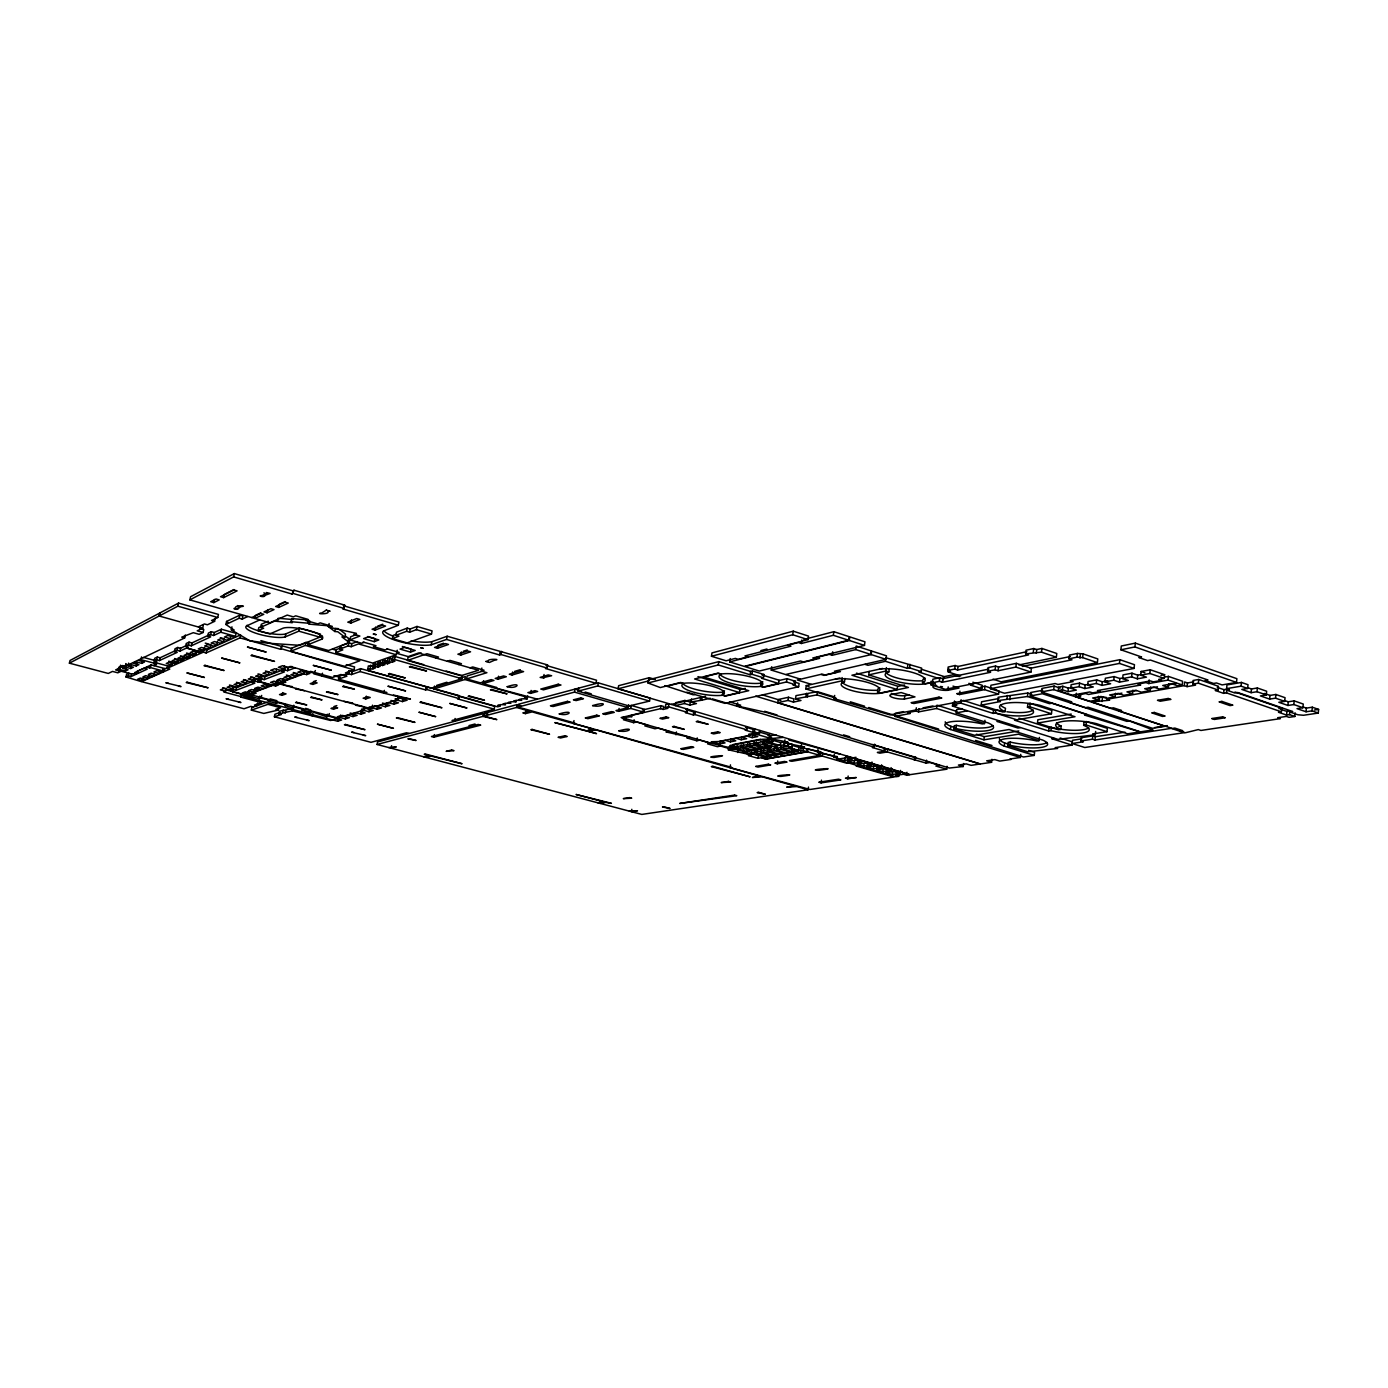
<?xml version="1.0" encoding="UTF-8"?>
<svg xmlns="http://www.w3.org/2000/svg" width="1388" height="1388" viewBox="0 0 1388 1388"><rect width="100%" height="100%" fill="white"/><g stroke="black" fill="none" stroke-linecap="round" stroke-linejoin="round"><path stroke-width="1.5" d="M1312.302 707.203L1318.6 709.407L1318.288 713.068L1311.99 710.864L1312.302 707.203L1306.368 708.106L1302.759 706.839M1234.973 692.022L1281.714 708.192L1281.402 711.836L1226.489 692.89L1223.626 693.358L1215.246 690.478L1218.091 689.992L1218.456 686.297L1198.729 679.461L1193.073 680.467L1192.691 684.163L1195.519 685.152L1187.104 686.626L1184.276 685.655L1106.895 699.274L1109.654 700.194L1091.731 701.946L1110.851 708.244L1113.384 707.811L1121.521 710.5L1118.988 710.916L1172.27 728.474L1174.838 728.075L1182.697 730.678L1180.112 731.06L1185.335 732.777L1198.312 729.585L1200.932 730.452L1280.413 718.62L1277.741 717.7L1286.364 716.416L1289.053 717.336L1294.848 716.468L1295.16 712.859M1311.99 710.864L1306.056 711.766L1297.017 708.626L1302.95 707.724L1303.263 704.046L1294.189 700.871L1288.272 701.79L1284.629 700.524M1306.056 711.766L1306.368 708.106M1302.95 707.724L1293.859 704.549L1287.943 705.468L1278.816 702.293L1284.715 701.374L1285.045 697.678L1275.867 694.468L1269.985 695.423L1264.451 693.48M1294.848 716.468L1289.487 714.629L1286.572 715.063L1286.902 711.437L1280.846 709.337M1287.943 705.468L1288.272 701.79M1289.487 714.629L1289.799 711.003L1286.902 711.437M1293.859 704.549L1294.189 700.871M1247.76 687.667L1251.49 688.969L1257.355 687.98L1266.637 691.224L1266.29 694.937L1260.425 695.909L1269.638 699.101L1269.985 695.423M1269.638 699.101L1275.537 698.164L1275.867 694.468M1318.288 713.068L1303.488 715.271L1297.867 714.768L1289.782 711.975L1292.714 711.541L1237.784 692.508L1234.886 692.994L1226.506 690.096L1226.94 684.926L1241.445 682.428L1248.02 684.718L1247.656 688.448L1241.809 689.437L1251.143 692.681L1257.008 691.71L1257.355 687.98M1226.506 690.096L1229.386 689.61L1226.576 688.639L1241.098 686.158L1241.445 682.428M1251.143 692.681L1251.49 688.969M1223.626 693.358L1223.99 689.68L1226.836 689.194L1226.489 692.89M1236.535 682.41L1236.881 678.68L1135.332 643.112L1121.296 646.01L1120.879 649.792L1141.595 656.992L1138.802 657.53L1147.598 660.584L1150.409 660.046L1207.976 680.016L1205.131 680.519L1213.598 683.451L1216.461 682.965L1222.082 684.909L1236.535 682.41L1134.916 646.929L1120.879 649.792M1192.691 684.163L1198.347 683.174L1198.729 679.461M1168.765 683.746L1168.401 687.407L1162.745 685.481L1171.94 683.833L1177.597 685.776L1182.246 684.961L1182.611 681.265L1168.418 676.39L1164.567 677.101M1184.276 685.655L1184.641 681.976L1187.469 682.948L1193.784 681.82M1187.104 686.626L1187.469 682.948M1076.342 693.237L1075.96 696.741L1080.957 695.839L1078.164 694.92L1085.711 693.549L1088.504 694.468L1140.693 685.03L1137.848 684.076L1145.967 682.601L1148.796 683.573L1168.037 680.085L1168.418 676.39M1072.56 687.355L1068.378 688.136L1062.792 686.279L1058.645 687.06L1058.229 690.582L1072.178 695.18L1089.788 691.97L1092.582 692.89L1100.25 691.502L1097.457 690.565L1150.444 680.918L1153.289 681.872L1161.53 680.38L1158.685 679.409L1164.22 678.402L1164.601 674.689L1150.253 669.762L1141.075 671.497L1140.693 675.193L1146.436 677.153L1137.345 678.836L1131.619 676.876L1122.632 678.559L1123.031 674.898L1132.001 673.197L1137.726 675.158L1141.37 674.481M1137.345 678.836L1137.726 675.158M1148.796 683.573L1149.177 679.912M1140.693 675.193L1149.854 673.475L1150.253 669.762M1132.92 690.148L1132.539 693.74L1126.952 691.866L1135.766 690.287L1141.37 692.178L1150.27 690.599L1150.652 686.991M1131.619 676.876L1132.001 673.197M1134.916 646.929L1135.332 643.112M1134.065 668.426L1134.464 664.696L1119.873 659.682L990.945 685.238L990.512 688.708L1004.496 693.237L1055.14 683.538L1057.986 684.475L1073.132 681.577L1070.287 680.641L1134.065 668.426L1119.457 663.429L990.512 688.708M1095.653 731.459L1095.271 734.773L1092.686 733.94L1106.999 731.702L1107.364 728.353L1086.422 721.587L1084.028 721.986L1083.664 725.334A25.019 5.934 6.4 0 1 1082.935 732.985A25.019 5.934 6.4 0 1 1050.959 730.643L1048.669 731.008L1014.524 720.181L1051.445 713.779L1051.844 710.396L1030.226 703.421L1027.883 703.837L1027.484 707.238A25.262 6.159 6.7 0 1 1027.571 715.288A25.262 6.159 6.7 0 1 995.422 712.998L993.183 713.397L960.687 703.091L954.094 704.341L954.51 701.009M1114.148 676.581L1105.369 678.229L1104.969 681.855L1113.749 680.207L1114.148 676.581L1119.838 678.506L1123.395 677.83M1098.533 696.29L1098.134 699.812L1092.616 697.991L1101.066 696.481L1106.6 698.32L1115.154 696.811L1115.553 693.254M1119.457 663.429L1119.873 659.682M1113.749 680.207L1119.457 682.133L1119.838 678.506M992.975 679.166L1001.13 681.82L1097.388 662.649L1097.804 658.936L1083.074 653.887L1077.435 653.436L1069.489 655.084L1069.055 658.797L1072.004 659.803L1030.191 668.322M1096.676 679.877L1088.071 681.508L1087.671 685.082L1096.277 683.486L1096.676 679.877L1102.332 681.786L1107.555 680.797M1092.79 735.918L1081.165 737.722L1080.801 740.984L1092.425 739.197L1092.79 735.918L1095.358 736.733L1124.991 732.153M1092.425 739.197L1094.993 740.012L1095.358 736.733M1099.279 700.61L1099.66 697.106L1106.219 697.349M1096.277 683.486L1101.933 685.377L1102.332 681.786M1102.037 701.53L1102.419 698.025M1047.09 742.493A25.956 6.003 6.8 0 1 1010.238 742.077L1008.104 742.407L1007.723 745.564L1027.814 751.793L1057.673 748.427L1055.158 747.646L1072.022 745.096L1072.49 740.272L1081.842 738.832M1079.552 683.104L1071.12 684.7L1070.721 688.24L1079.153 686.678L1079.552 683.104L1085.173 684.978L1088.591 684.353M1069.055 658.797L1077.019 657.166L1082.657 657.617L1083.074 653.887M1079.153 686.678L1084.774 688.552L1085.173 684.978M1083.664 725.334L1086.041 724.935L1086.422 721.587M1071.224 714.057L1037.86 719.765L1037.461 723.079L1058.471 729.758L1060.779 729.394L1061.161 726.08A27.309 6.524 6.3 0 1 1056.494 722.922M1058.229 690.582L1062.375 689.801L1067.979 691.658L1068.378 688.136M1077.019 657.166L1077.435 653.436M1079.985 658.172L1080.402 654.442M1018.879 664.973L1056.337 657.201L1056.771 653.488L1041.902 648.439L1036.715 649.549L1033.73 648.543L1026.027 650.209L1025.576 653.904L1028.56 654.91L957.599 670.005L954.701 669.051L947.726 670.543L948.178 667.021L955.152 665.511L958.05 666.466L1026.912 651.666M1048.669 731.008L1049.05 727.728L1051.341 727.364A25.001 5.968 6.4 0 0 1088.747 727.85M1054.117 686.106L1041.868 688.431L1041.451 691.918L1053.718 689.628L1054.117 686.106L1060.189 688.101M1050.959 730.643L1051.341 727.364M1062.375 689.801L1062.792 686.279M1025.576 653.904L1041.468 652.152L1041.902 648.439M903.536 711.61L895.416 713.172L894.982 716.381L1023.581 756.998L1034.251 755.402L1034.615 752.279L1028.612 750.422M1034.251 755.402L1004.235 746.119A25.817 5.882 6.8 0 1 1005.172 738.798A25.817 5.882 6.8 0 1 1036.767 740.984L1038.987 740.637L1039.369 737.427M1027.831 693.046L998.163 697.244L997.746 700.645L1027.432 696.498L1027.831 693.046L1031.839 694.347M991.934 759.271L991.57 762.307L986.677 760.815L994.832 759.6L999.742 761.092L1011.123 759.409L1009.891 759.028L1020.371 757.466L1020.735 754.378M931.209 681.126L930.741 684.666L945.315 689.333L1030.937 672.07L1031.371 668.339L1016.346 663.325L998.545 667.038L995.543 666.049L988.048 667.628L987.579 671.324L990.581 672.295L942.331 682.271L939.398 681.317L932.424 682.775L932.892 679.218L939.867 677.743L942.799 678.697L988.933 669.051M1033.297 652.256L1033.73 648.543M1030.295 695.961L1042.336 693.722L1126.9 721.378L1129.398 720.979L1152.977 729.914L1140.502 731.84L1030.295 695.961L1030.694 692.508L1042.752 690.235M1027.484 707.238L1029.827 706.804L1030.226 703.421M1036.281 653.262L1036.715 649.549M998.978 698.494L981.576 701.773L981.16 705.139L1002.813 712.027L1005.086 711.628L1005.485 708.279A27.569 6.767 6.6 0 1 1000.505 704.983M1006.994 698.91L1007.41 695.492M1004.235 746.119L1004.617 742.962A25.817 5.916 6.8 0 1 999.429 738.642M1009.753 699.795L1010.169 696.377M987.579 671.324L995.075 669.762L998.093 670.751L1015.877 667.073L1016.346 663.325M1007.723 745.564L1009.857 745.235L1010.238 742.077M984.942 720.285L984.526 723.547L982.357 723.929A26.077 6.09 7.1 0 0 950.641 721.812A26.077 6.09 7.1 0 0 950.468 729.481L983.936 739.839L984.318 736.681L1018.827 730.956M995.075 669.762L995.543 666.049M998.093 670.751L998.545 667.038M993.183 713.397L993.582 710.083L995.821 709.667A25.262 6.194 6.7 0 0 1001.147 710.864M995.821 709.667L995.422 712.998L1016.779 719.782M834.674 695.423L834.205 698.667L890.194 714.907L998.527 694.139L998.944 690.704M998.527 694.139L984.578 689.645L959.507 694.555L956.731 693.67L981.784 688.726L982.201 685.273L972.832 682.237M984.578 689.645L985.012 686.192L996.966 690.062M956.384 725.317L954.302 725.698L953.886 728.891L955.985 728.527L956.384 725.317A26.216 6.211 7.1 0 0 993.166 725.56M960.687 703.091L961.121 699.743M737.653 702.866L737.184 705.971L766.922 712.582L949.409 768.032L963.237 766.506L963.619 763.521M960.635 675.973L948.299 671.966L948.75 668.461M933.742 685.846A9.248 2.325 7.1 0 0 936.31 688.986A9.248 2.325 7.1 0 0 947.761 690.322L948.195 686.921M954.701 669.051L955.152 665.511M1095.271 734.773L1057.968 739.37L952.446 706.041L952.862 702.71L955.777 702.154M957.599 670.005L958.05 666.466M950.468 729.481L950.867 726.306A26.06 6.125 7.1 0 1 945.245 721.795M655.344 679.495L649.341 677.691L618.632 685.689L618.128 688.778L910.233 774.625L946.668 769.23L947.032 766.28M955.985 728.527A26.216 6.177 7.1 0 0 987.666 730.609A26.216 6.177 7.1 0 0 988.117 722.922L956.211 712.894L956.627 709.615L962.075 708.591M959.507 694.555L959.941 691.155M872.792 744.506L885.197 748.219L884.798 751.203L877.372 752.452L879.853 753.181L887.279 751.949L926.178 763.122L926.559 760.156M939.398 681.317L939.867 677.743M894.982 716.381L910.285 713.467L907.613 712.634L915.907 711.055L918.596 711.888L936.536 708.487L936.969 705.191L956.957 711.489M942.331 682.271L942.799 678.697M943.267 679.912L943.701 676.442L921.406 669.242M899.025 773.48L898.661 776.343L895.59 775.458L903.519 774.261L906.59 775.163L906.971 772.301M915.907 711.055L916.34 707.793M939.208 678.611L918.908 672.07L921.164 671.584L921.615 668.096L885.926 657.773L885.44 661.295L867.968 665.303L865.054 664.366M918.596 711.888L919.012 708.643M933.309 681.976L925.345 683.642L922.517 682.74L922.968 679.305A27.847 7.131 7.4 0 0 924.981 678.038M914.276 759.999L914.675 757.033L887.678 748.965L883.965 749.589M915.23 759.843L915.612 756.876M892.449 768.9L886.533 769.82L886.151 772.682L892.293 774.487L892.675 771.624M885.44 661.295L907.336 668.339L907.804 664.852M904.386 699.032L914.987 696.897L901.142 692.543L890.593 694.711A8.953 2.203 7.5 0 0 893.299 697.713A8.953 2.203 7.5 0 0 904.386 699.032L904.82 695.718L909.071 694.85M907.336 668.339L909.574 667.854L910.042 664.349M892.293 774.487L900.205 773.289L900.586 770.409M891.113 767.616L890.714 770.514L882.837 771.711L876.661 769.906L877.043 767.044L882.942 766.107M867.517 764.233L867.118 767.113L873.33 768.935L881.172 767.703L881.571 764.823M882.837 771.711L883.219 768.848M887.279 751.949L887.678 748.965M835.42 678.94A26.927 6.68 7.8 0 1 868.957 682.844A26.927 6.68 7.8 0 1 877.528 692.144L880.304 693.011L897.151 689.506L897.602 686.158L856.5 673.145M857.923 761.422L857.524 764.32L863.77 766.141L864.169 763.261M877.528 692.144L877.997 688.812A26.91 6.714 7.8 0 0 879.819 687.598M863.77 766.141L871.595 764.892L871.976 761.995M811.373 684.353L797.285 679.981L822.112 674.082L824.975 674.967L837.276 672.156L834.396 671.237L885.978 659.352L886.464 655.83L871.681 651.041L871.196 654.581L785.573 674.533L771.242 670.074L771.745 666.743M884.798 751.203L872.375 747.507L874.232 747.195L874.648 744.176M869.218 671.462L868.749 674.88L885.943 671.046L886.412 667.593M873.33 768.935L873.711 766.055M932.146 682.532L925.917 683.816A23.683 6.02 7.4 0 1 894.323 680.693A23.683 6.02 7.4 0 1 888.823 671.966L889.292 668.513M855.667 760.225L861.948 762.064L854.158 763.331L847.894 761.491L848.294 758.594M848.623 759.982L848.224 762.862L846.472 763.157L822.251 756.078L791.854 761.283L789.442 760.589L819.822 755.367L820.221 752.47L807.99 748.895L807.573 751.793L766.003 759.115L761.179 757.744L757.969 758.299L748.306 755.54L751.498 754.968L728.023 749.728L731.181 749.138L720.528 746.067L717.388 746.675L707.533 743.847L713.779 742.459L711.298 741.747L718.533 741.539L751.082 735.137L748.548 734.391L753.563 733.402L759.479 733.489L759.93 730.522M864.464 645.403L864.95 641.811L849.82 636.884L849.317 640.475L744.87 666.604L759.288 671.046L800.477 661L803.392 661.92L815.71 658.936L812.761 657.999L864.464 645.403L849.317 640.475M847.773 778.824L856.275 777.54L845.448 778.165L847.773 778.824L848.172 776.031M854.158 763.331L854.557 760.433M858.235 762.793L857.836 765.673L856.084 765.968L894.011 777.037L810.019 789.477L730.071 767.599L730.487 764.875M847.669 756.408L845.899 756.703L848.328 757.414L839.532 758.889L833.858 757.223L834.257 754.326M868.749 674.88L908.429 687.459L880.86 693.185A22.885 5.673 7.7 0 1 850.41 690.131A22.885 5.673 7.7 0 1 844.477 681.786L844.945 678.437M898.661 776.343L895.78 776.777L836.877 759.548L837.276 756.668L817.567 752.452L817.966 749.537M855.754 649.584L856.24 646.045L871.144 650.868L870.658 654.407L855.754 649.584L832.21 655.292L829.261 654.355L816.664 657.409L819.614 658.346L771.242 670.074M836.877 759.548L844.511 760.503L844.91 757.605M822.251 756.078L822.668 753.181L834.778 756.738M821.071 782.884L840.885 779.883L838.56 779.206L818.781 782.225L821.071 782.884L821.47 780.143M840.018 678.021L806.272 685.603L805.786 688.882L841.649 680.901L842.117 677.552M730.175 658.554L729.672 661.903L744.176 666.379L848.589 640.25L849.092 636.658L833.841 631.679L803.878 639.452M747.455 753.649L754.552 754.187L765.204 757.241L761.977 757.813L765.829 758.924L806.914 751.689L807.33 748.774M817.428 691.658L795.983 695.631L795.515 698.823L816.959 694.902L817.428 691.658L833.858 696.724M377.068 744.471L482.868 716.399L483.371 713.64L377.553 741.955L377.068 744.471L641.811 814.426L808.111 789.772L808.493 787.083M729.672 661.903L790.952 646.166L787.95 645.212L798.326 642.523L801.362 643.494L833.321 635.288L833.841 631.679M832.21 655.292L832.713 651.805M789.911 747.768L792.114 747.369L792.548 744.454L788.575 743.291L788.158 746.206L746.97 753.511L743.066 752.383L743.5 749.555M776.898 747.317L776.465 750.197L787.239 753.337L791.611 752.556L792.028 749.676M807.99 639.642L808.51 636.103L793.259 631.176L711.975 652.915L711.454 656.264L726.098 660.792L735.362 658.398L738.295 659.317L747.906 656.854L744.957 655.934L807.99 639.642L792.721 634.75L711.454 656.264M783.578 746.085L783.144 748.982L793.971 752.14L794.387 749.242M805.942 696.568L806.411 693.341M793.971 752.14L798.378 751.359L798.794 748.444M807.313 696.984L807.781 693.757M817.567 752.452L821.037 751.845L801.119 747.646L801.535 744.731M800.755 750.925L801.171 748.028L803.392 747.629L802.975 750.526L800.755 750.925L788.991 747.664M792.721 634.75L793.259 631.176M667.212 686.14L680.866 682.723L683.677 683.573A23.561 5.621 8.9 0 0 692.768 691.918A23.561 5.621 8.9 0 0 722.61 695.249L725.369 696.082L748.757 690.686L703.699 677.014L718.186 673.388L721.049 674.273A24.29 5.951 8.6 0 0 729.897 682.983A24.29 5.951 8.6 0 0 760.763 686.401L763.574 687.251L786.458 681.976L786.944 678.663L795.428 681.282L794.942 684.596L792.999 685.03L798.621 686.765L799.106 683.469L793.485 681.734L795.428 681.282M777.28 763.782L787.048 762.116L784.654 761.422L774.886 763.105L777.28 763.782L777.696 760.971M780.299 745.529L780.733 742.615L784.116 741.973L783.682 744.905L780.299 745.529L763.105 740.672L762.671 743.586L773.584 746.761L777.939 745.963L767.009 742.771L762.671 743.586M776.465 750.197L780.802 749.416L781.236 746.518M788.02 700.454L788.488 697.262L793.919 698.927L793.45 702.102L788.02 700.454L777.835 702.658L778.304 699.5L788.488 697.262M770.271 748.531L769.854 751.411L780.594 754.517L781.01 751.654M801.119 747.646L804.572 747.022L784.55 742.806L784.966 739.856M801.362 643.494L801.865 639.972M788.089 743.135L787.655 746.067L783.682 744.905M787.239 753.337L787.673 750.457M757.223 750.925L756.807 753.771L761.006 753.007L761.439 750.162M763.296 752.591L767.547 751.828L778.269 754.916L774.001 755.679L763.296 752.591L763.712 749.728M748.861 745.981L760.364 749.208L764.632 748.41L765.048 745.529M767.009 742.771L767.425 739.856M756.495 741.938L756.061 744.836L766.939 747.993L767.373 745.096M766.003 759.115L766.263 756.096L782.693 753.181M769.681 735.05L767.998 735.38L770.514 736.108L770.08 739.058L767.564 738.312L769.247 738L769.681 735.05L758.854 731.875M767.547 751.828L767.963 748.947L771.537 749.988M756.807 753.771L767.477 756.842L767.894 754.014M784.55 742.806L787.968 742.164L770.34 738.642L770.774 735.692L775.892 734.703M778.564 683.486L779.05 680.189L762.012 674.95L763.921 674.481L763.417 677.795L761.526 678.246L778.564 683.486L763.383 686.991L760.572 686.14A24.221 5.916 8.6 0 0 751.932 677.379A24.221 5.916 8.6 0 0 720.84 674.013L717.978 673.128L694.607 678.975L739.457 692.525L739.943 689.333L697.956 676.598M766.939 747.993L771.242 747.195L771.676 744.298M769.351 742.337L772.717 741.695L773.151 738.763L769.143 737.601M769.854 751.411L774.14 750.63L774.573 747.75L778.148 748.791M774.001 755.679L774.417 752.834M743.465 744.419L743.031 747.282L747.23 746.501L747.664 743.621M746.97 753.511L747.82 748.739M749.936 743.187L749.503 746.067L753.753 745.269L764.632 748.41M752.712 732.326L753.146 729.359L754.829 729.03L754.395 731.996L752.712 732.326L745.061 730.088L746.727 729.758L747.178 726.774L745.512 727.121L753.146 729.359M770.08 739.058L762.515 739.284L729.828 745.547L732.291 746.258L727.52 747.178L711.142 743.222L714.803 742.511L719.765 743.933L725.057 742.892L720.077 741.47L725.404 740.429L730.383 741.869L735.779 740.81L730.765 739.37L736.178 738.312L741.192 739.769L746.675 738.694L741.643 737.236L747.143 736.161L752.192 737.618L753.146 732.118M760.572 686.14L761.075 682.879A24.221 5.951 8.6 0 0 762.827 681.786M760.763 686.401L761.266 683.139A24.29 5.986 8.6 0 1 735.484 681.092A24.29 5.986 8.6 0 1 719.557 673.492M751.342 754.76L751.758 751.932M753.753 745.269L754.187 742.372L757.813 743.43M743.031 747.282L753.84 750.405L754.274 747.542M754.552 754.187L754.968 751.342M753.84 750.405L758.074 749.624L758.49 746.761M757.969 758.299L758.386 755.488L761.596 754.916M760.364 749.208L760.78 746.328L755.367 744.749M772.717 741.695L768.709 740.533L728.388 748.184L732.326 749.312L732.743 746.466L738.399 747.108M732.326 749.312L734.391 748.913L734.807 746.067M736.612 748.496L740.776 747.716L751.567 750.821L747.386 751.602L736.612 748.496L737.045 745.651M737.791 752.522L738.208 749.694L734.304 748.566M750.578 671.428L718.793 661.625L648.508 679.825L647.988 682.983L718.273 664.956L750.075 674.741L750.578 671.428L752.47 670.959L763.921 674.481M741.192 739.769L741.643 736.855M740.776 747.716L741.209 744.853M750.075 674.741L751.966 674.273L752.47 670.959M719.765 743.933L720.199 741.071M730.383 741.869L730.834 738.971M718.273 664.956L718.793 661.625M739.457 692.525L725.161 695.839L722.419 695.006L722.905 691.831A23.492 5.621 8.9 0 0 724.519 690.79M722.61 695.249L723.096 692.091A23.561 5.639 8.9 0 1 700.871 690.617A23.561 5.639 8.9 0 1 683.486 684.232M693.271 714.924L693.74 711.923L695.388 711.558L694.902 714.56L693.271 714.924L685.394 712.617L687.008 712.252L687.494 709.233L685.863 709.598L693.74 711.923M700.333 699.83L700.819 696.724L702.172 697.123L701.686 700.229L691.085 701.981L691.571 698.893M628.625 704.688L628.122 707.654L615.994 710.569L618.614 711.333L630.777 708.435L631.262 705.451L644.431 709.285L643.945 712.252L621.165 717.561L626.335 719.036L623.368 719.73L633.657 722.68L636.641 722.003L647.762 725.195L644.743 725.855L654.928 728.769L657.964 728.11L668.947 731.268L665.893 731.91L689.905 737.288L686.817 737.913L696.793 740.776L697.227 737.913M675.956 734.807L676.424 731.944M684.44 703.525L684.926 700.454L690.287 702.05L689.801 705.104L684.44 703.525L675.418 705.607L675.904 702.571L684.926 700.454M710.639 743.083L621.98 717.631L632.078 716.642L629.493 715.896L660.48 708.678L663.117 709.442L663.603 706.44L660.948 705.677L642.366 710.049M665.251 707.55L665.737 704.549L668.964 703.785L668.478 706.804L665.251 707.55L667.906 708.331L663.117 709.442M631.818 809.308L631.436 811.685L637.508 810.766L629.354 811.13M627.202 706.423L649.532 701.096L650.035 698.06L598.332 682.861L518.626 704.202L518.106 707.065L574.91 723.096L573.522 723.426L574.007 720.598M660.48 708.678L660.948 705.677M633.657 722.68L634.125 719.782M649.341 677.691L648.821 680.849L618.128 688.778M618.614 711.333L619.1 708.383M600.397 800.98L599.998 803.374L605.966 802.403L611.397 803.322L576.055 794.474L603.832 801.83L597.881 802.819M520.743 705.677L517.013 704.618L484.638 713.293L484.117 716.069L516.51 707.481L529.539 711.159L522.842 712.894L525.427 713.623L532.142 711.905L593.491 729.203L586.517 730.799L554.836 722.61L596.51 733.627L589.015 731.511L589.484 728.717M578.588 688.136L578.067 691.172L597.812 685.932L598.332 682.861M518.106 707.065L574.493 692.109L575.014 689.107L581.104 690.877M543.489 677.587L551.643 675.73L548.156 674.932L540.158 677.413L543.992 678.073L544.027 674.516M547.531 664.921L546.039 665.373L596.528 680.224L596.007 683.312L545.484 668.478L546.993 668.044L547.531 664.921L447.162 636.242L431.807 641.69A26.893 6.437 10.9 0 1 411.108 640.857M516.51 707.481L517.013 704.618M434.565 686.054L434.028 688.934L497.685 706.822L500.305 706.11L497.685 705.382L500.305 704.67L505.579 704.688L502.959 703.959L505.596 703.23L510.905 703.248L508.268 702.501L510.94 701.773L516.284 701.79L513.629 701.044L516.336 700.315L521.715 700.333L519.06 699.569L521.784 698.823L527.197 698.841L527.718 695.926M525.427 713.623L525.931 710.795M530.598 693.375L537.642 691.45L534.935 690.669L527.891 692.612L530.598 693.375L531.118 690.426M512.103 675.019L523.588 671.619L520.778 670.803L509.309 674.221L512.103 675.019L512.658 671.983M398.321 625.259L342.732 608.933L344.016 608.395L344.658 605.133L343.374 605.689L398.946 622.05L398.321 625.259L383.556 630.933A26.91 6.385 10.9 0 0 398.356 641.204A26.91 6.385 10.9 0 0 431.217 644.813L446.554 639.434L499.524 654.98L500.096 651.84M499.524 654.98L500.981 654.511L501.554 651.371M497.98 679.218L506.342 676.737L503.549 675.939L495.204 678.42L497.98 679.218L498.518 676.216M455.073 718.481L454.57 721.205L452.054 720.511L494.232 709.147L494.735 706.319L458.057 696.013M483.406 670.924L467.149 675.939L466.594 678.923L486.91 672.694L481.306 671.081L481.862 668.044M537.156 699.084L495.395 687.928L496.748 687.528L483.093 683.625L483.631 680.658M367.785 668.877L372.956 668.843L373.528 665.893L368.358 665.945L367.785 668.877L370.561 669.658L368.202 670.491L431.165 688.188L461.892 678.732L462.447 675.748L446.138 671.081M494.232 709.147L457.537 698.858L458.786 698.494L459.324 695.648L360.672 668.652L352.032 671.705L349.273 670.942L348.7 673.822L344.172 675.418L346.913 676.182L338.516 679.114L339.071 676.268L344.12 674.499M434.028 688.934L464.824 679.513L465.379 676.529L459.22 678.437M460.781 655.049L470.549 651.805L467.635 650.955L457.884 654.199L460.781 655.049L461.354 651.944M437.498 648.265L448.48 644.466L445.531 643.598L434.565 647.415L437.498 648.265L438.088 645.142L443.57 643.234M446.554 639.434L447.162 636.242M433.889 737.184L480.699 725.143L478.183 724.449L431.477 736.525L433.889 737.184L434.375 734.582M392.37 638.619L407.17 642.904L431.477 634.09L432.084 630.898L417.007 626.456L410.206 629.007L407.204 628.122L396.534 632.147L395.927 635.305L398.911 636.172L392.37 638.619L392.978 635.478L396.257 634.247M431.217 644.813L431.807 641.69M348.7 673.822L351.459 674.585L360.099 671.566L425.561 689.905L426.099 687.043M425.561 689.905L426.775 689.524L427.331 686.661M395.927 635.305L406.58 631.314L409.599 632.199L410.206 629.007M393.446 695.024L410.432 699.049L404.22 698.008L401.895 698.719L407.135 700.177L402.468 701.582L397.246 700.142L393.22 701.374L398.425 702.814L393.862 704.184L388.675 702.762L384.719 703.976L389.889 705.399L385.396 706.752L380.243 705.347L376.356 706.527L381.492 707.932L377.085 709.268L369.208 706.943L375.072 706.631L397.645 699.708L398.183 696.932M397.246 650.243L396.656 653.28L408.176 656.593L418.551 652.985L478.496 670.265L460.937 675.73L407.499 660.445L408.072 657.426L421.171 652.881M391.607 745.686L391.138 748.184L396.274 746.865L388.796 747.559M410.484 652.1L415.203 650.452L404.706 647.415L400.039 649.098L410.484 652.1L411.074 649.029M402.468 701.582L403.006 698.806L397.783 697.366M409.599 632.199L416.4 629.666L417.007 626.456M389.594 661.261L390.167 658.259L393.012 659.074L392.422 662.059L387.113 662.128L387.703 659.126L390.167 658.259M315.388 670.525L313.723 673.787L383.817 693.167L384.355 690.374M392.422 662.059L394.921 661.191L392.075 660.393L392.665 657.391L395.164 656.507L423.704 664.661M385.396 706.752L385.916 704.028L382.481 703.074M392.075 660.393L394.574 659.508L395.164 656.507M341.622 647.554L336.312 649.601L335.723 652.586L372.73 663.065L396.239 654.754L396.829 651.701M406.58 631.314L407.204 628.122M393.862 704.184L394.383 701.443L390.93 700.489M372.539 667.212L373.112 664.279L378.317 664.227L377.744 667.177L374.934 666.379L372.539 667.212L375.333 668.01L372.956 668.843M374.934 666.379L375.523 663.429M377.345 665.529L377.935 662.579L383.157 662.527L382.585 665.494L379.774 664.696L377.345 665.529L380.156 666.327L377.744 667.177M363.829 710.361L368.913 711.749L369.434 709.06L364.35 707.672L363.829 710.361L360.082 711.506L365.148 712.894L360.88 714.178L355.831 712.807L352.153 713.935L357.184 715.306L353.003 716.572L347.989 715.219L344.363 716.329L349.36 717.665L345.248 718.915L340.268 717.579L330.674 720.511L292.295 710.847L278.884 713.814L279.404 711.229L291.046 708.834M379.774 664.696L380.347 661.729M372.487 705.173L371.967 707.88L368.15 709.042L373.251 710.43L368.913 711.749M382.203 663.846L382.793 660.861L388.067 660.809L387.478 663.794L384.649 662.978L382.203 663.846L385.031 664.644L382.585 665.494M384.649 662.978L385.239 659.994M377.085 709.268L377.605 706.561L374.187 705.642M360.099 671.566L360.672 668.652M353.003 716.572L353.524 713.935L350.175 713.033M375.107 630.117L385.569 626.057L382.515 625.173L372.088 629.232L375.107 630.117L375.732 626.96M374.257 641.655L378.82 639.937L368.132 636.866L363.621 638.601L374.257 641.655L374.864 638.567L367.768 636.519M360.88 714.178L361.401 711.524M370.162 668.044L370.735 665.112M365.773 698.91L370.214 697.505L367.594 696.776L363.153 698.199L365.773 698.91L366.311 696.151M249.441 691.536L248.886 694.208L337.822 718.03L339.869 717.423L337.371 716.746L340.442 715.809L342.94 716.468L363.968 710.031L364.489 707.342M348.041 641.568L348.648 638.515M348.856 642.835L340.494 646.062L339.887 649.081L348.249 645.871L348.856 642.835L351.771 643.668L357.254 641.568M308.587 641.707L307.963 644.726L328.47 650.521L349.256 642.505L349.863 639.434L345.577 636.155M364.211 642.332L361.73 643.269L349.967 639.885L350.574 636.814L356.508 634.49M348.249 645.871L351.164 646.704L351.771 643.668M332.669 719.904L337.614 721.222L338.134 718.62M254.23 689.42L253.588 692.473L272.933 685.308L275.587 686.036L278.572 684.943L275.917 684.215L285.841 682.271L283.152 681.543L303.955 673.839L306.679 674.603L309.906 673.423L307.164 672.659L310.617 671.376L332.53 677.448L340.875 674.499L343.617 675.262L348.162 673.666L348.735 670.786M340.268 717.579L340.771 714.959M351.459 674.585L352.032 671.705M348.162 673.666L345.404 672.902L354.009 669.849L354.582 666.951L346.323 664.626M345.248 718.915L345.751 716.295L342.437 715.41M339.834 629.736L345.473 634.073L344.866 637.161L337.805 631.766L334.82 631.505L335.445 628.4L338.429 628.66M332.027 719.956L243.594 696.325L248.226 694.625L252.547 695.77L250.673 696.464L259.261 698.754L261.135 698.077L269.706 700.367L267.815 701.044L276.333 703.317L278.242 702.658L286.743 704.931L284.818 705.59L293.267 707.863L295.21 707.203L303.66 709.459L301.682 710.118L310.079 712.356L312.057 711.714L326.753 716.815L327.273 714.213M326.753 716.815L328.765 716.191L329.286 713.571M333.519 709.164L337.666 707.845L335.115 707.151L330.986 708.47L333.519 709.164L334.057 706.492L336.816 705.607M350.852 623.056L359.804 619.43L356.733 618.528L347.798 622.171L350.852 623.056L351.494 619.881M307.963 644.726L321.86 639.139L322.484 636.086L299.721 645.316L267.936 643.217L249.788 640.788L231.31 629.857L231.952 626.838M312.873 684.405L317.123 682.913L314.434 682.167L310.201 683.677L312.873 684.405L313.445 681.629L316.273 680.606M310.079 712.356L310.6 709.736M328.488 626.682L329.112 623.542M312.317 716.191L312.838 713.588M321.929 676.043L322.502 673.215M286.396 675.089L290.005 676.077L289.433 678.871L284.019 677.379L287.455 676.095L292.885 677.587L296.355 676.303L296.945 673.492L293.302 672.486M334.82 631.505L327.204 625.71L309.246 624.149L307.945 623.177L308.587 620.037L291.671 618.58L291.029 621.703L292.365 622.674L274.598 621.13L260.649 627.359L261.291 624.288L268.266 621.165M309.246 624.149L309.888 621.026M305.915 642.418L291.428 648.3L290.821 651.25L305.308 645.437L305.915 642.418L309.767 643.511M292.295 710.847L292.833 708.244M293.267 707.863L293.805 705.225M296.355 676.303L290.925 674.811L294.412 673.492L299.877 675.002L303.399 673.701L303.989 670.855L300.329 669.849M303.955 673.839L304.527 671.011L307.269 671.757L306.679 674.603M276.333 703.317L276.871 700.68L270.053 698.858M276.698 669.016L276.125 671.844L270.643 670.335L274.737 668.738L280.237 670.248L283.881 668.86L284.471 666.014M408.992 733.402L406.563 732.76L371.012 742.32L274.39 716.781L274.911 714.23L280.15 712.478M282.302 668.305L281.712 671.133L284.835 669.953L285.408 667.108L288.166 667.871L291.862 666.448M283.187 669.779L264.761 676.841L262.072 676.112L259.122 677.257L258.55 679.999L261.222 680.727L259.261 681.473L272.603 685.099L275.917 683.868L270.573 682.428L273.887 681.178L279.248 682.636L282.614 681.387L283.187 678.611M282.788 683.382L283.725 678.767M266.635 702.38L251.887 707.568L251.349 710.136L263.807 713.432L278.381 710.014L278.919 707.412M282.128 695.284L286.067 693.896L283.464 693.185L279.526 694.59L282.128 695.284L282.666 692.595M284.835 669.953L287.576 670.699L288.166 667.871M298.819 631.158L299.444 628.07L320.472 634.108L319.847 637.161L298.819 631.158L285.182 636.901A21.098 4.754 11.7 0 1 259.313 634.299A21.098 4.754 11.7 0 1 246.509 625.953L259.643 619.968M282.649 712.565L283.169 709.962M285.147 713.224L285.668 710.639M277.548 621.39L278.207 618.267L293.007 619.551L291.671 618.58M257.995 673.891L261.603 674.88L261.013 677.639L255.618 676.182L259.573 674.637L264.987 676.112L268.491 674.776L269.081 671.983L265.455 670.977M247.966 691.762L247.411 694.416L242.223 693.028L245.329 691.866L250.534 693.271L253.674 692.109L248.452 690.704L251.592 689.524L256.832 690.929L260.024 689.749L254.767 688.344L257.96 687.147L263.234 688.569L266.479 687.372L267.034 684.648M167.67 665.633L167.081 668.357L203.29 652.169L206.118 652.95L239.968 637.89L280.567 649.272L282.25 645.871L292.33 648.699M292.747 590.785L234.329 573.574L190.555 596.736L189.861 599.876L233.635 576.905L292.07 594.064L293.978 590.195L344.658 605.133M280.567 649.272L282.25 645.871M292.07 594.064L293.978 590.195M285.182 636.901L285.807 633.882L299.444 628.07M275.587 686.036L276.472 681.126M248.226 694.625L248.782 691.953L245.693 693.115M252.165 682.445L252.737 679.704L259.296 678.94L258.723 681.682L255.08 681.335L252.165 682.445L254.837 683.174L235.96 690.356L233.34 689.663L230.582 690.704M267.086 612.785L273.991 609.61L270.886 608.707L263.998 611.9L267.086 612.785L267.745 609.644M243.49 679.565L247.029 680.519L246.457 683.243L241.13 681.803L244.947 680.328L250.291 681.768L253.674 680.467L254.247 677.726L250.673 676.754M255.08 681.335L255.652 678.593M248.886 694.208L253.362 694.208L253.917 691.536M257.752 682.063L258.324 679.322M258.55 679.999L261.499 678.871L262.072 676.112M257.543 703.143L257.006 705.746L254.472 705.069L261.43 702.606L240.939 697.14L241.495 694.503L253.778 697.8M259.261 698.754L259.816 696.117M278.762 607.424L288.253 603.051L285.095 602.132L275.639 606.521L278.762 607.424L279.422 604.231L285.113 601.577M261.499 678.871L264.188 679.617L264.761 676.841M261.135 698.077L261.69 695.423M233.34 689.663L233.895 686.973L236.515 687.685L253.518 681.161M235.96 690.356L236.515 687.685M229.471 685.03L232.976 685.967L232.403 688.656L227.164 687.234L230.842 685.811L236.099 687.234L239.361 685.967L239.933 683.278L236.411 682.323M240.939 697.14L242.414 694.174L226.331 689.871M263.304 595.973L270.087 593.422L266.236 592.537L266.739 593.318L262.037 595.591C255.548 595.4 268.717 599.39 263.998 592.728M321.86 639.139A21.184 4.841 11.5 0 0 309.541 630.725A21.184 4.841 11.5 0 0 283.221 628.122L269.81 633.934L258.168 630.638L258.81 627.584L262.453 625.971M220.31 637.665L224.162 638.74L223.537 641.69L217.743 640.059L221.074 638.549L226.903 640.163L230.304 638.654L230.929 635.687M236.949 608.69L241.356 606.556C248.851 605.966 233.323 604.474 235.717 608.343C229.506 608.118 242.241 612.021 237.626 605.55M230.304 638.654L224.457 637.023L227.858 635.461L233.722 637.109L235.439 636.346L236.081 633.362L221.369 629.215L214.29 632.512L211.358 631.696L208.374 633.101L207.732 636.051L210.664 636.866L191.284 645.836L188.421 645.056L185.61 646.357L186.235 643.477L189.046 642.158L191.908 642.956L209.345 634.819M239.187 618.233L239.846 615.144L242.883 616.012L242.241 619.1L239.187 618.233L225.914 624.479L234.156 630.1L231.31 629.857M241.859 696.811L223.763 691.97L225.567 691.276L226.123 688.621L222.653 687.702M239.968 637.89L240.592 634.923L206.725 650.087L203.897 649.306L203.29 652.169M223.676 597.621L237.07 590.854L233.861 589.935L220.518 596.719L223.676 597.621L224.37 594.428L233.93 589.57M210.993 644.709L210.369 647.589L204.643 646.01L207.888 644.553L213.631 646.131L216.91 644.657L217.517 641.742M207.732 636.051L210.716 634.663L213.648 635.478L220.727 632.217L221.369 629.215M233.635 576.905L234.329 573.574M225.914 624.479L226.556 621.425L239.846 615.144M186.582 653.037L190.312 654.06L189.705 656.871L184.118 655.344L187.172 653.956L192.793 655.5L195.882 654.095L196.506 651.267L192.741 650.226M199.837 628.4L203.758 629.493L203.116 632.46L197.217 630.811L202.665 628.209L203.325 625.207M213.821 602.618L219.2 599.894L216.06 598.991L210.698 601.715L213.821 602.618L214.498 599.46M195.882 654.095L190.26 652.551L193.366 651.146L199.022 652.69L203.949 650.486L204.574 647.606M206.118 652.95L206.725 650.087M210.716 634.663L211.358 631.696M198.397 626.856L204.418 623.958L207.419 624.791L214.567 621.356L215.227 618.302M213.648 635.478L214.29 632.512M214.567 621.356L211.549 620.505L217.777 617.486L218.437 614.416L178.549 603.086L70.007 660.497L69.4 663.169L108.264 673.44L112.515 671.41L117.841 672.816L120.982 671.341L115.62 669.918L119.958 667.836L120.565 665.147M119.958 667.836L118.605 667.472L122.578 665.563L125.302 666.292L184.673 637.925L185.315 635.01M174.576 658.519L178.254 659.526L177.647 662.284L172.129 660.792L175.079 659.456L180.631 660.948L183.632 659.612L184.24 656.819L180.527 655.795M188.421 645.056L189.046 642.158M191.284 645.836L191.908 642.956M69.4 663.169L177.872 606.192L178.549 603.086M159.898 670.682L159.308 673.371L153.929 671.931L156.723 670.682L162.118 672.122L164.096 671.237L164.686 668.53L151.171 664.904L149.748 667.992L147.024 667.264L144.543 668.426L147.232 669.137L131.01 676.598L128.355 675.887L125.996 676.98L126.586 674.342L128.945 673.249L128.355 675.887M176.05 650.347L160.071 657.791L157.312 657.044L154.745 658.259L154.12 661.018L156.705 659.821L159.464 660.567L177.213 652.36L174.385 651.579L175.009 648.751L177.733 647.467L180.561 648.248L187.033 645.229M155.768 659.803L155.161 662.562L168.85 666.24L171.765 664.939L172.355 662.18L168.711 661.191M174.385 651.579L177.109 650.313L177.733 647.467M177.109 650.313L179.937 651.093L180.561 648.248M159.828 612.993L159.152 616.012L202.665 628.209M159.342 615.925L160.019 612.889M141.593 678.888L143.45 678.055L142.877 680.693L137.603 679.287L140.275 678.09L145.567 679.495L148.273 678.281L148.846 675.644M149.748 667.992L151.171 664.904L134.775 672.538L137.447 673.249L138.037 670.577M153.999 665.65L156.549 664.47L153.808 663.742L155.265 660.601L143.502 657.426M156.705 659.821L157.312 657.044M148.273 678.281L142.964 676.876L145.671 675.661L150.997 677.066L153.738 675.852L154.328 673.18M159.464 660.567L160.071 657.791M131.01 676.598L131.6 673.943L137.447 673.249M128.633 663.1L128.026 665.789L130.732 664.505L136.163 665.962L136.77 663.256M136.163 665.962L138.904 664.679L133.456 663.204L136.198 661.903L141.68 663.36L144.456 662.059L138.974 660.584L140.917 659.647L141.524 656.906M141.68 663.36L142.287 660.636M131.6 673.943L118.188 670.473L118.795 667.819L120.635 666.934L124.209 667.888M118.188 670.473L120.027 669.606L120.635 666.934M120.027 669.606L125.406 671.029L128.06 669.779L122.682 668.339L123.272 665.667M125.302 666.292L125.909 663.585M125.336 667.073L125.944 664.384L131.34 665.824L130.732 668.513L125.336 667.073L122.682 668.339M125.406 671.029L125.996 668.357M203.116 632.46L199.178 634.333L193.296 632.685L181.759 637.127L184.673 637.925M130.732 668.513L133.439 667.246L128.026 665.789M242.241 619.1L247.689 616.55M260.857 612.837L255.479 615.335L254.819 618.441L263.772 614.311L260.701 613.427L251.783 617.556M155.161 662.562L156.879 661.764L154.12 661.018M179.937 651.093L188.456 647.138L185.61 646.357M137.013 671.445L144.231 668.114M169.579 664.783L201.989 650.174M177.647 662.284L174.697 663.62L169.197 662.128L166.282 663.464L171.765 664.939M189.705 656.871L186.651 658.242L181.082 656.732L178.063 658.103L183.632 659.612M210.369 647.589L207.142 649.046L201.451 647.467L198.276 648.907L203.949 650.486M223.537 641.69L220.206 643.182L214.429 641.568L211.132 643.06L216.91 644.657M162.708 669.415L164.686 668.53M162.847 669.745L168.503 667.212M142.877 680.693L141.003 681.525L125.996 676.98M159.308 673.371L156.514 674.62L151.153 673.18L148.412 674.429L153.738 675.852M258.168 630.638L263.651 628.209L260.649 627.359M377.467 626.266L382.706 624.218M349.967 639.885L359.856 636.051L353.888 634.316L356.386 633.344L329.893 627.393L332.322 626.387L320.194 622.882L317.783 623.906L305.603 620.401L307.997 619.36L295.731 615.821L293.371 616.862L287.212 615.092L270.018 622.778L189.861 599.876M232.403 688.656L229.194 689.888L223.971 688.483L220.345 689.888L225.567 691.276M246.457 683.243L243.126 684.527L237.834 683.087L234.086 684.544L239.361 685.967M261.013 677.639L257.578 678.975L252.2 677.5L248.313 679.01L253.674 680.467M276.125 671.844L272.551 673.215L267.086 671.723L263.061 673.284L268.491 674.776M233.201 691.398L232.282 691.745L245.242 695.215L247.411 694.416M264.188 679.617L284.453 671.896L281.712 671.133M287.576 670.699L294.967 667.888M335.723 652.586L342.784 649.896L339.887 649.081M351.164 646.704L358.486 643.928L396.239 654.754M254.143 689.784L259.955 687.633M276.472 681.473L278.485 680.727M289.433 678.871L286.015 680.137L280.619 678.663L277.236 679.929L282.614 681.387M308.761 671.705L306.974 672.382L301.474 670.855L297.917 672.174L303.399 673.701M253.362 694.208L256.19 693.167L253.588 692.473M283.447 684.857L292.434 686.661L291.411 687.025M387.599 649.046L385.083 649.966L373.441 646.617L375.94 645.698L363.066 642.002M296.512 688.535L295.488 688.899L304.44 690.704M396.656 653.28L399.206 652.377L386.888 648.855M251.349 710.136L267.936 704.341L280.602 707.724L275.882 709.337L278.381 710.014M387.478 663.794L389.941 662.926L387.113 662.128M407.499 660.445L426.983 653.731L438.521 657.079L435.849 657.964M463.314 651.284L467.218 649.983M274.39 716.781L281.365 714.473L278.884 713.814M447.318 661.278L450.007 660.393L461.423 663.69L458.699 664.557M343.842 701.304L352.673 703.074L351.598 703.404M383.817 693.167L403.457 697.938L395.025 698.997L397.645 699.708M385.725 692.89L386.888 692.508L338.516 679.114M470.029 667.836L472.77 666.969L484.065 670.231L481.306 671.081M356.543 704.878L355.467 705.225L364.246 706.978M436.613 685.412L446.884 682.237M371.776 707.637L361.418 709.337L363.968 710.031M337.614 721.222L341.674 719.99L336.694 718.672M514.566 671.41L520.309 669.693M483.093 683.625L493.954 680.415L491.196 679.617L480.352 682.844L466.594 678.923M468.971 725.577L475.078 723.998M760.832 650.608L766.957 649.011M423.6 756.755L428.875 755.488L424.26 754.274L425.318 754.014L462.065 763.747L431.182 756.096L425.908 757.362M694.937 694.399L693.219 694.815L664.852 685.62M671.254 704.393L705.59 696.325M739.492 689.732L745.339 688.361M778.616 680.606L786.944 678.663M701.686 700.229L710.222 698.251M689.801 705.104L696.464 703.56L691.085 701.981M589.015 731.511L596.007 729.914L760.104 776.222L752.435 777.471L762.411 776.864L794.526 785.938L786.718 787.117L796.799 786.58L808.111 789.772M798.621 686.765L724.987 703.369L686.886 692.196M882.595 668.443L851.92 675.227L897.151 689.506M737.184 705.971L740.689 705.191L729.567 701.86M793.45 702.102L800.963 700.489L795.515 698.823M948.299 671.966L950.624 671.48L947.726 670.543M834.205 698.667L836.166 698.251L805.786 688.882M898.279 686.297L904.629 684.961M943.007 676.893L953.4 674.724L959.351 676.65M930.741 684.666L935.356 683.711L932.424 682.775M1022.262 666.431L1070.339 656.507M947.761 690.322L959.021 688.066L952.983 686.123M696.793 740.776L699.899 740.151L710.656 743.239M980.83 687.008L985.012 686.192M752.192 737.618L757.761 736.542L752.695 735.067L756.616 734.304L769.247 738M733.072 744.523L760.659 739.231M923.003 707.863L932.979 705.954M770.34 738.642L783.092 737.427M952.446 706.041L956.818 705.208L954.094 704.341M756.061 744.836L760.346 744.02L771.242 747.195M790.657 739.648L788.939 739.978L840.33 754.239M981.16 705.139L1000.488 701.53L997.746 700.645M747.386 750.665L765.708 747.282M775.875 745.408L779.952 744.645M1067.979 691.658L1076.342 690.114L1070.721 688.24M1084.774 688.552L1093.31 686.973L1087.671 685.082M1101.933 685.377L1110.643 683.764L1104.969 681.855M1119.457 682.133L1128.34 680.484L1122.632 678.559M743.066 752.383L745.148 752.001L734.391 748.913M956.211 712.894L967.089 710.882M1160.906 675.383L1164.601 674.689M783.144 748.982L787.534 748.201L798.378 751.359M788.852 752.07L799.124 750.249M1115.64 694.26L1121.92 693.15M1132.365 691.276L1136.546 690.53M1149.108 688.309L1157.471 686.817M1167.915 684.943L1176.278 683.469M767.477 756.842L771.711 756.096L761.006 753.007M780.594 754.517L784.914 753.753L774.14 750.63M1098.134 699.812L1089.754 701.287L1075.96 696.741M1132.539 693.74L1123.812 695.284L1118.242 693.41L1109.602 694.954L1115.154 696.811M1168.401 687.407L1159.292 689.003L1153.654 687.095L1144.666 688.708L1150.27 690.599M730.071 767.599L731.58 767.338L573.522 723.426M999.134 720.997L996.914 721.396L1017.942 728.023L1020.18 727.659M818.608 753.892L822.668 753.181M833.858 757.223L837.346 756.634M1037.461 723.079L1075.006 716.729L1039.907 705.364A27.587 6.732 6.6 0 0 1006.126 703.248A27.587 6.732 6.6 0 0 1005.086 711.628M852.18 757.952L856.066 757.31M844.511 760.503L852.267 759.219L847.409 757.796L850.237 757.327L909.504 774.73L906.59 775.163M1058.853 726.462L1061.161 726.08M847.894 761.491L858.461 759.809M983.936 739.839L1018.428 734.183L1038.987 740.637M857.524 764.32L868.073 762.619M867.118 767.113L877.65 765.43M1053.874 738.295L1051.601 738.642L1072.022 745.096M876.661 769.906L887.158 768.241M1154.643 727.572L1167.343 725.612M926.178 763.122L929.977 762.533L939.659 765.413L935.842 766.003L946.668 769.23M1278.834 708.643L1281.714 708.192M1094.993 740.012L1171.229 728.37L1184.294 732.673L1084.791 747.507L1072.126 743.5L1083.351 741.782L1080.801 740.984M1281.402 711.836L1278.504 712.27L1286.572 715.063M886.151 772.682L896.631 771.017M895.971 772.596L901.922 771.693M1314.367 710.031L1318.6 709.407M991.57 762.307L980.466 763.955L777.835 702.658M291.029 621.703L307.945 623.177M344.866 637.161L341.899 636.901L349.256 642.505M253.345 707.03L250.812 706.371L244.045 708.765L141.524 681.647L169.787 669.085L167.081 668.357M305.568 708.383L308.934 709.285M150.581 667.611L164.096 671.237M328.765 716.191L337.076 718.411M304.839 711.454L310.843 713.05M140.917 659.647L154.658 663.343M258.723 681.682L272.048 685.308L269.74 686.158L264.431 684.718L261.187 685.932L266.479 687.372M277.912 683.469L369.59 708.314M200.774 651.909L186.599 648.005L200.583 651.996M314.798 673.388L290.196 666.431L288.079 667.246L282.527 665.702L278.363 667.333L283.881 668.86M205.268 643.112L209.085 644.171M484.638 713.293L488.264 714.317M484.117 716.069L496.869 719.609L482.868 716.399M333.97 675.696L340.181 677.413M260.892 640.614L281.174 646.322M290.821 651.25L344.588 666.327L359.787 660.827L305.308 645.437M281.643 648.838L354.009 669.849M426.775 689.524L458.786 698.494M220.727 632.217L235.439 636.346M332.443 649.168L336.469 650.313M177.872 606.192L217.777 617.486M464.824 679.513L527.301 697.331L524.543 698.077L527.197 698.841M394.574 659.508L461.892 678.732M752.591 753.823L758.386 755.488M574.493 692.109L628.122 707.654M630.777 708.435L643.945 712.252M402.364 646.513L409.339 648.526M747.23 746.501L758.074 749.624M760.78 741.123L764.406 742.181M585.163 692.057L591.236 693.827M780.802 749.416L791.611 752.556M578.067 691.172L629.163 706.006M865.331 763.053L871.595 764.892M874.943 765.881L881.172 767.703M884.52 768.692L890.714 770.514M894.045 771.485L900.205 773.289M597.812 685.932L649.532 701.096M668.478 706.804L687.008 712.252M694.902 714.56L746.727 729.758M754.395 731.996L759.479 733.489M792.132 745.373L801.171 748.028M771.607 739.943L780.733 742.615M788.158 746.206L792.114 747.369M802.975 750.526L806.914 751.689M807.573 751.793L819.822 755.367M293.302 593.491L344.016 608.395M416.4 629.666L431.477 634.09M500.981 654.511L546.993 668.044M712.304 698.858L874.232 747.195M647.988 682.983L660.289 687.563L680.641 682.462L683.469 683.312A23.509 5.587 8.9 0 1 713.519 686.626A23.509 5.587 8.9 0 1 722.419 695.006M963.237 766.506L958.414 765.066L966.274 763.886L971.114 765.343L980.067 764.007L755.714 696.151M764.667 711.281L777.106 714.994M843.522 734.877L849.734 736.733M762.359 694.85L780.871 700.472M751.966 674.273L763.417 677.795M816.959 694.902L1020.371 757.466M953.886 728.891L974.584 735.293L1009.076 729.515L1042.631 740.064A25.973 5.968 6.8 0 1 1041.416 747.386A25.973 5.968 6.8 0 1 1009.857 745.235M806.272 685.603L809.048 686.47M786.458 681.976L794.942 684.596M850.289 701.79L864.655 706.232M868.767 707.498L938.6 729.03M975.556 740.429L991.986 745.495M786.094 674.689L800.321 679.096M950.867 726.306L954.805 727.52M976.458 734.235L984.318 736.681M1004.617 742.962L1008.608 744.211M821.158 674.481L824.021 675.383L840.434 671.619L837.554 670.699M841.649 680.901L844.477 681.786M936.536 708.487L984.526 723.547M1060.137 738L1072.386 741.869M963.151 700.385L993.582 710.083M1018.931 718.151L1049.05 727.728M885.943 671.046L888.823 671.966M871.196 654.581L885.978 659.352M909.574 667.854L921.164 671.584M1029.827 706.804L1051.445 713.779M1086.041 724.935L1106.999 731.702M833.321 635.288L848.589 640.25M968.859 683.347L972.832 684.631L970.524 685.099L981.784 688.726M1027.432 696.498L1049.449 703.664L1051.861 703.23L1087.099 714.699L1084.67 715.115L1139.999 731.91L1127.698 733.801L1096.277 723.616A27.309 6.489 6.3 0 0 1062.653 721.43A27.309 6.489 6.3 0 0 1060.779 729.394M1041.451 691.918L1071.675 701.825L1069.228 702.259L1085.624 707.637L1088.088 707.203L1152.439 728.284L1165.139 726.323L1053.718 689.628M1015.877 667.073L1030.937 672.07M1041.468 652.152L1056.337 657.201M1082.657 657.617L1097.388 662.649M1149.854 673.475L1164.22 678.402M1168.037 680.085L1182.246 684.961M1141.075 671.497L1144.909 672.798M1217.276 687.372L1223.99 689.68M1198.347 683.174L1218.091 689.992M1241.098 686.158L1247.656 688.448M1257.008 691.71L1266.29 694.937M1275.537 698.164L1284.715 701.374M226.556 621.425L227.944 622.379M168.347 683.208C156.532 680.762 190.312 688.535 178.479 686.14M228.586 699.222C216.996 696.811 250.066 704.445 238.424 702.05M297.206 717.44C285.755 715.115 318.112 722.506 306.696 720.181M354.044 732.534C342.784 730.261 374.5 737.479 363.257 735.206M285.807 633.882A21.098 4.789 11.8 0 1 264.952 632.529A21.098 4.789 11.8 0 1 246.995 625.277M877.129 690.27A22.885 5.708 7.7 0 1 842.1 682.202M921.944 680.831A23.665 6.055 7.3 0 1 885.995 672.486M904.82 695.718A8.953 2.203 7.5 0 1 891.217 693.341M942.487 686.765A9.248 2.342 7.1 0 1 940.439 686.47M936.761 685.585A9.248 2.342 7.1 0 1 935.304 685.047M1033.193 709.979A25.262 6.194 6.7 0 1 1006.89 711.784M879.576 669.016A27.847 7.079 7.4 0 1 914.328 673.006A27.847 7.079 7.4 0 1 922.517 682.74M393.758 636.381A26.893 6.437 10.9 0 1 383.921 630.794M373.389 634.056L375.974 634.628L373.389 634.056M714.057 757.414C699.621 757.137 738.867 753.684 714.057 757.414M420.72 647.78L423.253 648.335L420.824 647.728M485.991 661.417L489.478 662.44L494.978 659.994C502.144 659.456 486.615 658.207 488.125 661.451L485.991 661.417M780.941 776.378C766.523 775.944 806.654 773.151 780.941 776.378M507.175 686.696C516.961 689.749 523.38 681.161 507.175 686.696M818.677 770.305C803.6 769.906 846.107 766.835 818.677 770.305M187.102 672.972L204.366 677.448L187.102 672.972M559.277 713.918C568.941 716.833 575.482 709.025 559.277 713.918M221.785 658.103L239.708 662.839L221.785 658.103M592.607 705.607C602.583 708.279 610.633 700.194 592.607 705.607M247.515 647.068L265.941 651.996L247.515 647.068M618.892 730.817C628.278 733.367 636.676 726.08 618.892 730.817M313.393 665.407L331.298 670.196L313.393 665.407M388.154 686.245L405.487 690.877L388.154 686.245M377.519 724.206L393.394 728.318L377.519 724.206M419.124 712.27L435.572 716.607L419.124 712.27M449.903 703.456L466.75 707.949L449.903 703.456M326.319 610.095L321.756 612.993C313.827 613.808 330.518 614.832 327.967 611.206L330.101 611.206L326.319 610.095M204.973 665.32L204.053 665.702L224.127 670.525L204.973 665.32M187.102 682.185L186.235 682.549L208.131 687.806L187.102 682.185M252.009 655.153L251.002 655.57L274.529 661.382L252.009 655.153M296.564 702.224L295.575 702.554L306.8 704.965L296.564 702.224M311.658 697.088L310.634 697.435L322.051 699.899L311.658 697.088M327.516 691.71L326.458 692.057L338.047 694.59L327.516 691.71M343.738 686.192L342.645 686.557L354.426 689.142L343.738 686.192M389.612 673.527L388.414 673.943L405.279 677.951L389.612 673.527M410.622 666.466L409.373 666.882L426.55 670.994L410.622 666.466M345.456 724.467L344.432 724.762L365.009 729.689L345.456 724.467M421.137 702.016L419.957 702.363L441.957 707.776L421.137 702.016M469.422 695.961L468.138 696.342L484.499 700.211L469.422 695.961M491.768 689.524L490.432 689.905L507.088 693.879L491.768 689.524M397.471 717.648L396.361 717.96L415.012 722.402L397.471 717.648M558.219 684.232L540.765 689.055L543.489 689.836L560.978 685.03L558.219 684.232M408.922 738.572L407.846 738.85L416.105 740.498L408.922 738.572M567.466 701.356L550.411 705.763L553.049 706.527L570.121 702.12L567.466 701.356M580.757 697.921L573.418 699.812L576.089 700.593L583.446 698.702L580.757 697.921M532.125 729.411L530.823 729.724L549.544 734.252L532.125 729.411M451.673 750.023L446.155 751.342L454.032 750.648L451.673 750.023M596.771 715.184L585.268 717.943L587.835 718.689L599.373 715.93L596.771 715.184M611.622 711.628L602.739 713.762L605.341 714.508L614.242 712.374L611.622 711.628M564.725 735.779L558.097 737.306L560.561 737.982L567.206 736.473L564.725 735.779M666.205 716.919L659.942 718.342L662.544 719.088L668.808 717.683L666.205 716.919M674.065 726.375L672.503 726.722L684.267 729.325L674.065 726.375M697.869 721.24L696.256 721.587L708.21 724.258L697.869 721.24M717.648 731.858L711.211 733.176L713.744 733.905L720.199 732.604L717.648 731.858M939.017 697.158L911.118 702.658L913.842 703.525L941.775 698.043L939.017 697.158M691.311 746.64L680.745 748.722L683.191 749.416L693.757 747.334L691.311 746.64M712.825 766.332L711.333 766.592L750.127 776.829L712.825 766.332M768.327 764.233L755.662 766.402L758.022 767.078L770.704 764.909L768.327 764.233M1168.176 698.476L1157.471 700.315L1160.212 701.235L1170.934 699.413L1168.176 698.476M629.545 797.614L623.316 798.638L631.696 798.204L629.545 797.614M728.492 781.392L721.205 782.589L730.782 782.034L728.492 781.392M1154.348 712.443L1151.745 712.859L1162.502 716.434L1165.105 716.017L1154.348 712.443M1221.891 701.408L1219.08 701.86L1230.046 705.607L1232.856 705.156L1221.891 701.408M1222.62 716.867L1211.724 718.55L1214.396 719.452L1225.292 717.769L1222.62 716.867M734.582 795.081L679.738 803.444L736.785 795.688L734.582 795.081M663.742 806.775L662.475 806.966L670.092 808.475L663.742 806.775M758.646 792.357L757.171 792.583L765.326 794.214L758.646 792.357"/></g></svg>
